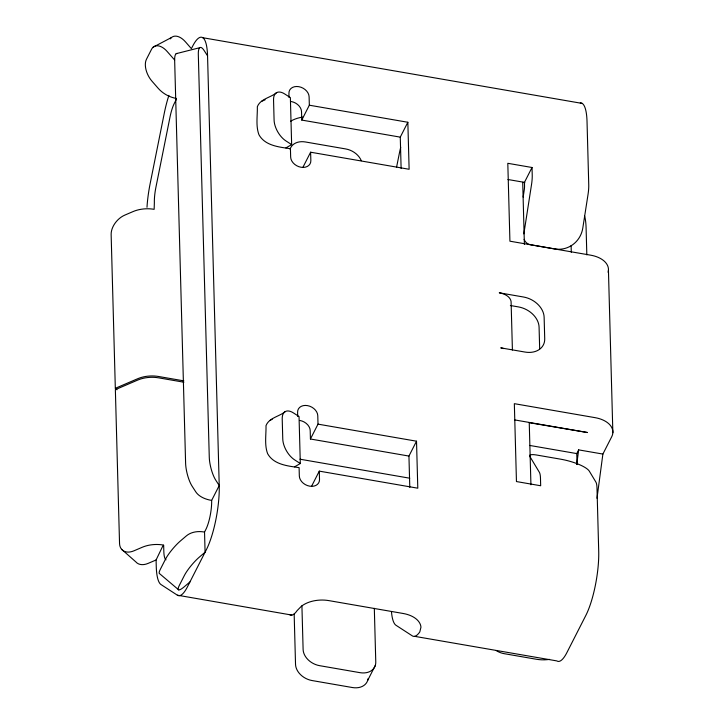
<?xml version="1.0" encoding="UTF-8"?>
<svg xmlns="http://www.w3.org/2000/svg" width="724" height="724" viewBox="0 0 724 724"><rect width="100%" height="100%" fill="white"/><g stroke="black" fill="none" stroke-linecap="round" stroke-linejoin="round"><path stroke-width="1.09" d="M576.711 464.509L578.666 449.876L602.884 454.066L611.726 436.717A25.385 15.439 -1.6 0 0 595.074 417.658L514.339 403.675L516.456 481.56L540.674 485.75L540.475 478.157A16.924 4.217 -80.2 0 0 539.344 472.256L529.697 456.201A8.462 2.272 13.9 0 1 536.167 454.944L560.394 459.134A25.385 6.815 13.9 0 1 589.408 471.306L595.87 482.039A16.924 4.217 -80.2 0 1 596.992 487.949L598.712 551.272A46.535 11.611 -80.2 0 1 585.825 615.454L566.973 652.451A46.535 11.611 -80.2 0 1 556.856 660.912L414.59 636.333M596.992 498.293L602.884 454.066M523.162 197.073L524.185 190.475A8.462 2.109 -80.2 0 0 524.538 185.724L524.447 182.367L532.022 167.497L507.805 163.307L509.922 241.192L590.657 255.174A25.385 15.439 -1.6 0 1 608.088 272.26M523.85 233.888L531.525 184.584A16.924 4.217 -80.2 0 0 532.231 175.09L532.022 167.497M396.58 167.154L399.232 153.95A46.544 11.611 -80.2 0 1 400.698 147.28M176.303 99.478L174.348 103.306A21.159 5.276 -80.2 0 0 170.022 116.98L155.886 187.416A21.15 5.276 -80.2 0 0 154.357 202.919L154.14 209.327A24.535 14.923 -1.6 0 0 133.089 211.562L124.8 215.118A16.924 11.258 -48.5 0 0 111.143 234.549L115.324 388.299L116.989 389.784M309.338 105.206L407.847 122.266L400.263 137.135L301.763 120.075L309.338 105.206L309.112 96.817A10.579 7.973 27 0 0 298.795 86.672A10.579 7.973 27 0 0 288.93 93.324L289.039 97.514M303.039 167.072L310.614 152.212L409.123 169.271L407.847 122.266M291.872 615.083L177.38 595.191L161.036 584.576A46.535 11.611 -80.2 0 1 156.257 566.449L156.085 559.978L163.271 545.036A24.535 14.923 -1.6 0 0 142.212 547.281L133.922 550.828A16.924 11.258 -48.5 0 1 119.541 543.398L115.36 389.648L137.669 380.091A24.535 14.923 -1.6 0 1 158.728 377.856L183.887 382.209M189.932 581.951L184.321 586.73A16.924 3.321 -49.7 0 1 179.344 585.363L184.394 575.453A16.924 3.321 -49.7 0 1 199.48 556.991L205.082 552.213L204.539 532.068L205.797 529.588A21.15 5.276 -80.2 0 0 211.652 500.411L219.227 485.542L207.553 55.839L204.078 50.454A16.924 4.652 75.8 0 0 198.313 54.391L209.272 457.242A16.924 4.652 75.8 0 0 215.761 480.166L219.227 485.542A46.535 11.611 -80.2 0 1 206.349 549.733L187.498 586.73A46.535 11.611 -80.2 0 1 177.38 595.191M318.008 424.137L416.517 441.197L408.942 456.066L310.433 439.006L318.008 424.137L317.782 415.739A10.579 7.973 27 0 0 307.465 405.603A10.579 7.973 27 0 0 297.6 412.246L297.709 416.445M311.709 486.003L319.293 471.134L417.793 488.193L416.517 441.197M367.747 680.279L375.322 665.41M577.064 464.546L576.766 453.586L578.666 449.876M276.64 92.636C270.713 97.65 260.405 98.754 257.337 106.709C257.554 115.885 255.635 125.967 258.957 134.755C265.129 145.859 279.283 147.044 290.433 148.71L290.659 157.108A10.579 7.973 27 0 0 300.985 167.244A10.579 7.973 27 0 0 310.849 160.601L310.614 152.212M285.31 411.558C279.392 416.572 269.075 417.685 266.007 425.64C266.233 434.807 264.305 444.898 267.627 453.677C273.799 464.781 287.953 465.975 299.103 467.641L299.329 476.03A10.579 7.973 27 0 0 309.655 486.166A10.579 7.973 27 0 0 319.519 479.523L319.293 471.134M285.899 147.922L291.645 144.61L290.369 97.604L284.641 93.921A16.924 8.932 60 0 0 273.545 99.966L274.088 120.112A16.924 8.932 60 0 0 285.917 140.918L291.645 144.61M294.568 466.853L300.315 463.532L299.039 416.535L293.311 412.843A16.924 8.932 60 0 0 282.215 418.897L282.767 439.034A16.924 8.932 60 0 0 294.587 459.84L300.315 463.532M261.473 101.414L265.102 99.794M270.142 420.345L272.197 419.241M153.207 47.141L171.498 37.503M115.324 388.299L137.632 378.752A24.535 14.923 -1.6 0 1 158.692 376.507L183.851 380.869M156.085 559.978L148.13 563.381A16.924 11.258 -48.5 0 1 135.804 561.86L121.596 549.308M176.194 53.666L199.851 47.675M202.774 37.711L582.25 103.432M507.931 179.507L524.447 182.367M524.9 182.72L522.71 182.339L524.393 244.413M510.366 305.51L518.438 306.913A21.15 15.937 27 0 1 539.081 327.194L539.67 348.678M514.502 419.884L587.499 432.527L529.244 422.707L530.927 484.79M529.606 445.423L576.766 453.586M299.953 459.197L409.748 478.211M211.652 500.411L211.263 500.347A24.535 14.923 -1.6 0 1 195.724 491.768L192.095 486.157A16.924 4.652 75.8 0 1 185.606 463.233L174.656 60.382A16.924 4.652 75.8 0 1 177.407 53.504M204.539 532.068L204.159 532.004A24.535 18.489 27 0 0 186.33 535.923L180.484 540.9A16.924 3.321 -49.7 0 0 165.407 559.362L160.357 569.272A16.924 3.321 -49.7 0 0 159.723 573.779L178.71 589.87M608.441 270.242L612.857 432.726M586.829 254.866L586.105 228.15A46.535 11.611 -80.2 0 0 584.657 216.096M571.109 245.572L571.299 252.26M512.411 350.045L511.126 302.849A16.924 10.29 -1.6 0 0 499.27 292.804L523.488 297.003A21.15 15.937 27 0 1 544.131 317.284L544.72 338.769A21.15 15.937 27 0 1 524.99 352.054L500.764 347.864A16.924 10.29 -1.6 0 1 503.823 348.597M400.263 137.135L401.123 168.466M408.942 456.066L409.793 487.397M374.317 608.323L375.774 662.035A16.924 12.751 27 0 1 359.991 672.668L319.619 665.673A16.924 12.751 27 0 1 303.112 649.446L301.917 605.807M301.763 120.075L301.537 111.686A10.579 7.973 27 0 0 291.22 101.541M310.433 439.006L310.207 430.608A10.579 7.973 27 0 0 299.89 420.472M294.161 613.961L295.528 664.315A16.924 12.751 27 0 0 312.044 680.542L352.416 687.538A16.924 12.751 27 0 0 368.109 678.632M163.66 545.109L163.832 551.579A21.15 5.276 -80.2 0 0 166.004 559.824M168.9 95.378A46.535 11.611 -80.2 0 0 164.276 113.252L150.139 183.688A46.535 11.611 -80.2 0 0 146.99 207.299M207.553 55.839A46.535 11.611 -80.2 0 0 192.656 46.164L191.389 48.644L185.471 41.865A16.924 9.819 62.2 0 0 170.303 38.843M176.412 98.464A24.535 18.489 27 0 1 158.194 88.301L152.022 81.233A16.924 9.819 62.2 0 1 146.483 59.205L151.533 49.295A16.924 9.819 62.2 0 1 167.181 51.504L173.353 58.563A24.535 18.489 27 0 0 174.692 59.992M290.65 121.207A25.385 15.439 -1.6 0 1 302.659 117.089M289.609 614.622A46.544 11.611 -80.2 0 0 297.093 610.64L301.211 606.422A25.385 15.439 -1.6 0 1 328.904 600.621L403.187 613.49A25.385 15.439 -1.6 0 1 420.961 627.165L419.82 631.889A46.544 11.611 -80.2 0 1 412.336 635.88L395.992 625.274A46.535 11.611 -80.2 0 1 391.467 611.726M361.294 160.719A16.924 12.751 27 0 0 345.755 148.954L305.383 141.967A16.924 12.751 27 0 0 290.053 149.216M580.277 102.935A46.535 11.611 -80.2 0 1 587.028 121.56L588.748 184.882A16.924 4.217 -80.2 0 1 588.042 194.376L582.793 228.078A25.385 24.526 84.5 0 1 554.674 248.911L530.457 244.721A8.462 8.172 84.5 0 1 524.113 239.336M496.058 650.478A16.924 12.751 27 0 0 504.176 653.672L536.475 659.265A25.385 15.439 -1.6 0 0 549.597 659.374"/></g></svg>
